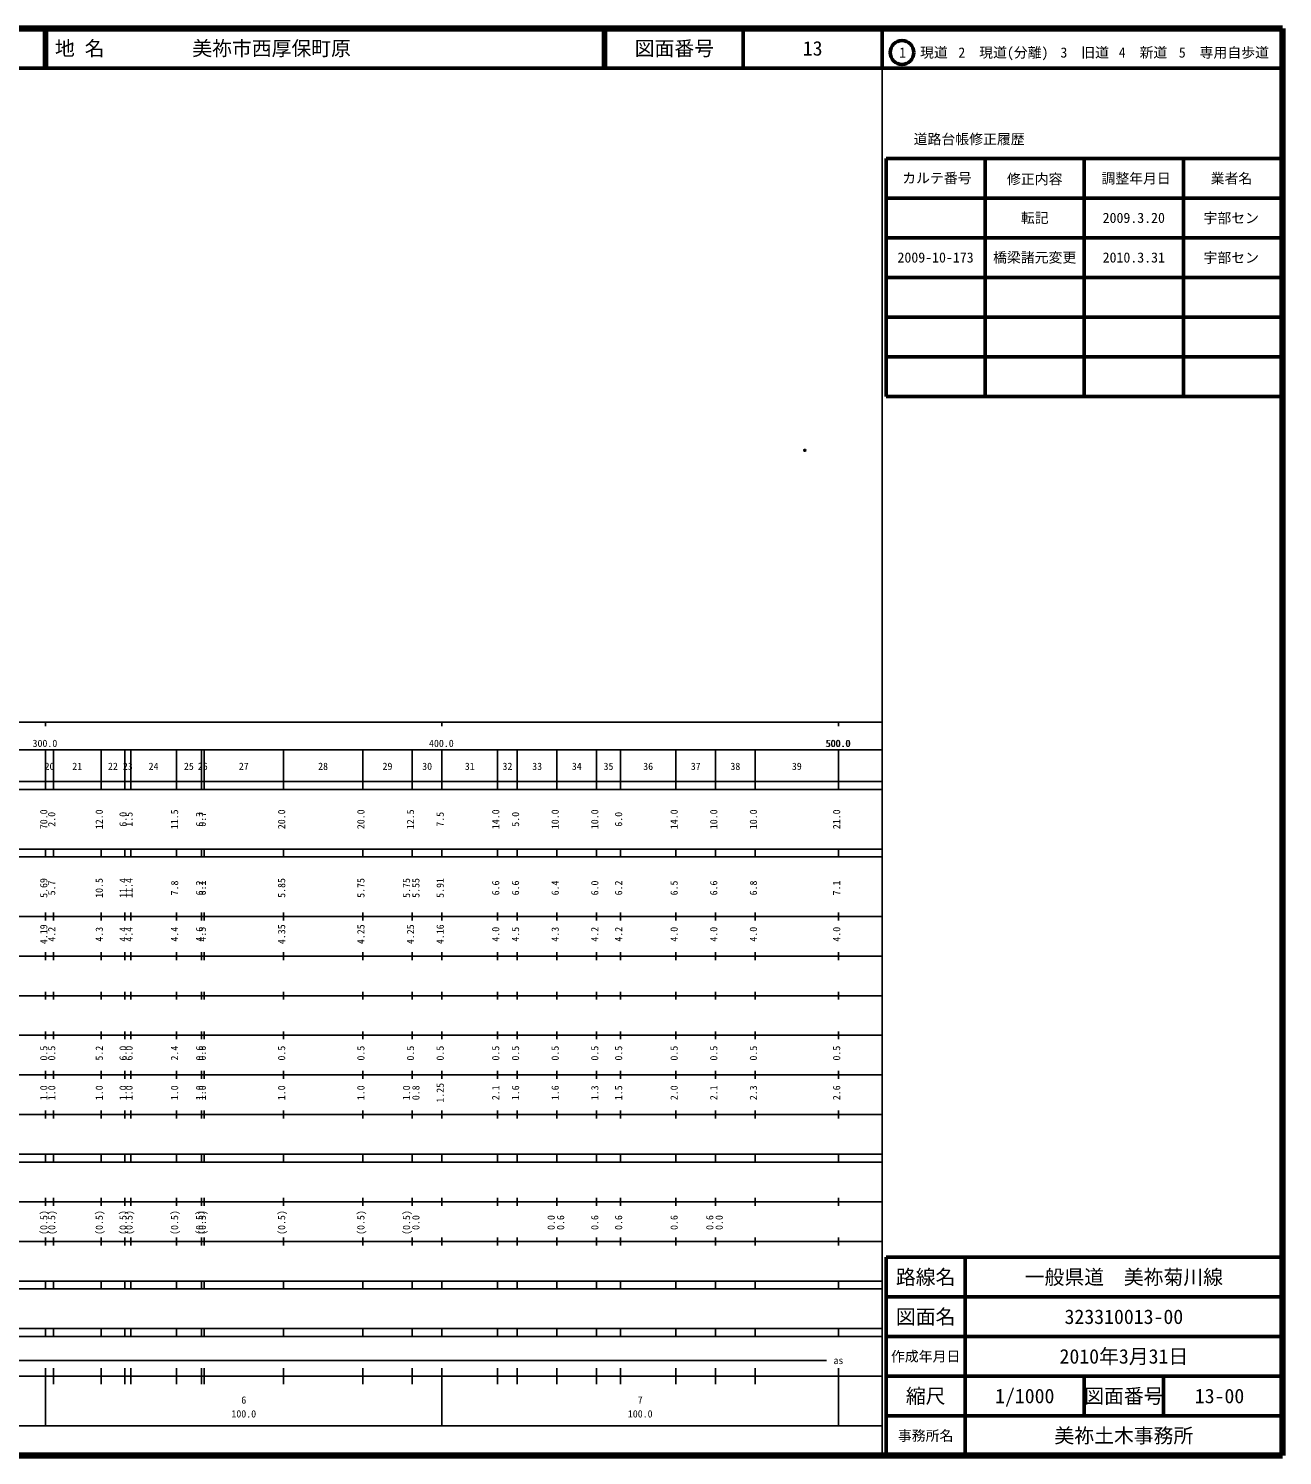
# Model space of a CAD drawing. Units: millimetres on the paper. Extents: x 40 to 680, y 20 to 380.
# Drawn here: x 363.7 to 680, y 20 to 380 of the extents above; entities that cross this region are included whole.
import ezdxf
from ezdxf.enums import TextEntityAlignment as Align

# ---------------------------------------------------------------- set-up
doc = ezdxf.new("R2010")
doc.units = ezdxf.units.MM
doc.header["$PDMODE"] = 32
doc.header["$PDSIZE"] = 0.5
doc.layers.add('S-OTRS', color=6, linetype='Continuous')
doc.layers.add('S-TTL-TXT', color=7, linetype='Continuous')
for name, color, linetype, lineweight in [('S-TTL', 2, 'Continuous', 140), ('S-TTL-BAND', 7, 'Continuous', 25), ('S-TTL-FRAM', 2, 'Continuous', 50), ('S-TTL-LINE', 7, 'Continuous', 50)]:
    doc.layers.add(name, color=color, linetype=linetype, lineweight=lineweight)
doc.styles.add('ＭＳ ゴシック', font='')
doc.styles.get('ＭＳ ゴシック').set_extended_font_data('MS Gothic')

msp = doc.modelspace()

# ---------------------------------------------------------------- linework, layer by layer
at = {"layer": 'S-OTRS'}
msp.add_point((559.493, 273.587), dxfattribs=at)
at = {"layer": 'S-TTL'}
for p, q in [((680, 380), (40, 380)), ((680, 20), (680, 380)), ((40, 20), (680, 20))]:
    msp.add_line(p, q, dxfattribs=at)
at = {"layer": 'S-TTL-BAND'}
for p, q in [((579, 20), (579, 370)), ((40, 205), (579, 205)), ((368, 205), (368, 204)), ((468, 205), (468, 204)), ((568, 205), (568, 204)), ((68, 198), (579, 198)), ((368, 188), (368, 198)), ((370, 188), (370, 198)), ((382, 188), (382, 198)), ((388, 188), (388, 198)), ((389.5, 188), (389.5, 198)), ((401, 188), (401, 198)), ((407.3, 188), (407.3, 198)), ((408, 188), (408, 198)), ((428, 188), (428, 198)), ((448, 188), (448, 198)), ((460.5, 188), (460.5, 198)), ((468, 188), (468, 198)), ((482, 188), (482, 198)), ((487, 188), (487, 198)), ((497, 188), (497, 198)), ((507, 188), (507, 198)), ((513, 188), (513, 198)), ((527, 188), (527, 198)), ((537, 188), (537, 198)), ((547, 188), (547, 198)), ((568, 188), (568, 198)), ((40, 190), (579, 190)), ((40, 188), (579, 188)), ((40, 173), (579, 173)), ((368, 171), (368, 173)), ((370, 171), (370, 173)), ((382, 171), (382, 173)), ((388, 171), (388, 173)), ((389.5, 171), (389.5, 173)), ((401, 171), (401, 173)), ((407.3, 171), (407.3, 173)), ((408, 171), (408, 173)), ((428, 171), (428, 173)), ((448, 171), (448, 173)), ((460.5, 171), (460.5, 173)), ((468, 171), (468, 173)), ((482, 171), (482, 173)), ((487, 171), (487, 173)), ((497, 171), (497, 173)), ((507, 171), (507, 173)), ((513, 171), (513, 173)), ((527, 171), (527, 173)), ((537, 171), (537, 173)), ((547, 171), (547, 173)), ((568, 171), (568, 173)), ((40, 171), (579, 171)), ((40, 156), (579, 156)), ((368, 155), (368, 157)), ((370, 155), (370, 157)), ((382, 155), (382, 157)), ((388, 155), (388, 157)), ((389.5, 155), (389.5, 157)), ((401, 155), (401, 157)), ((407.3, 155), (407.3, 157)), ((408, 155), (408, 157)), ((428, 155), (428, 157)), ((448, 155), (448, 157)), ((460.5, 155), (460.5, 157)), ((468, 155), (468, 157)), ((482, 155), (482, 157)), ((487, 155), (487, 157)), ((497, 155), (497, 157)), ((507, 155), (507, 157)), ((513, 155), (513, 157)), ((527, 155), (527, 157)), ((537, 155), (537, 157)), ((547, 155), (547, 157)), ((568, 155), (568, 157)), ((46, 146), (579, 146)), ((368, 145), (368, 147)), ((370, 145), (370, 147)), ((382, 145), (382, 147)), ((388, 145), (388, 147)), ((389.5, 145), (389.5, 147)), ((401, 145), (401, 147)), ((407.3, 145), (407.3, 147)), ((408, 145), (408, 147)), ((428, 145), (428, 147)), ((448, 145), (448, 147)), ((460.5, 145), (460.5, 147)), ((468, 145), (468, 147)), ((482, 145), (482, 147)), ((487, 145), (487, 147)), ((497, 145), (497, 147)), ((507, 145), (507, 147)), ((513, 145), (513, 147)), ((527, 145), (527, 147)), ((537, 145), (537, 147)), ((547, 145), (547, 147)), ((568, 145), (568, 147)), ((368, 135), (368, 137)), ((370, 135), (370, 137)), ((382, 135), (382, 137)), ((388, 135), (388, 137)), ((389.5, 135), (389.5, 137)), ((401, 135), (401, 137)), ((407.3, 135), (407.3, 137)), ((408, 135), (408, 137)), ((428, 135), (428, 137)), ((448, 135), (448, 137)), ((460.5, 135), (460.5, 137)), ((468, 135), (468, 137)), ((482, 135), (482, 137)), ((487, 135), (487, 137)), ((497, 135), (497, 137)), ((507, 135), (507, 137)), ((513, 135), (513, 137)), ((527, 135), (527, 137)), ((537, 135), (537, 137)), ((547, 135), (547, 137)), ((568, 135), (568, 137)), ((52, 136), (579, 136)), ((46, 126), (579, 126)), ((368, 125), (368, 127)), ((370, 125), (370, 127)), ((382, 125), (382, 127)), ((388, 125), (388, 127)), ((389.5, 125), (389.5, 127)), ((401, 125), (401, 127)), ((407.3, 125), (407.3, 127)), ((408, 125), (408, 127)), ((428, 125), (428, 127)), ((448, 125), (448, 127)), ((460.5, 125), (460.5, 127)), ((468, 125), (468, 127)), ((482, 125), (482, 127)), ((487, 125), (487, 127)), ((497, 125), (497, 127)), ((507, 125), (507, 127)), ((513, 125), (513, 127)), ((527, 125), (527, 127)), ((537, 125), (537, 127)), ((547, 125), (547, 127)), ((568, 125), (568, 127)), ((52, 116), (579, 116)), ((368, 115), (368, 117)), ((370, 115), (370, 117)), ((382, 115), (382, 117)), ((388, 115), (388, 117)), ((389.5, 115), (389.5, 117)), ((401, 115), (401, 117)), ((407.3, 115), (407.3, 117)), ((408, 115), (408, 117)), ((428, 115), (428, 117)), ((448, 115), (448, 117)), ((460.5, 115), (460.5, 117)), ((468, 115), (468, 117)), ((482, 115), (482, 117)), ((487, 115), (487, 117)), ((497, 115), (497, 117)), ((507, 115), (507, 117)), ((513, 115), (513, 117)), ((527, 115), (527, 117)), ((537, 115), (537, 117)), ((547, 115), (547, 117)), ((568, 115), (568, 117)), ((46, 106), (579, 106)), ((368, 105), (368, 107)), ((370, 105), (370, 107)), ((382, 105), (382, 107)), ((388, 105), (388, 107)), ((389.5, 105), (389.5, 107)), ((401, 105), (401, 107)), ((407.3, 105), (407.3, 107)), ((408, 105), (408, 107)), ((428, 105), (428, 107)), ((448, 105), (448, 107)), ((460.5, 105), (460.5, 107)), ((468, 105), (468, 107)), ((482, 105), (482, 107)), ((487, 105), (487, 107)), ((497, 105), (497, 107)), ((507, 105), (507, 107)), ((513, 105), (513, 107)), ((527, 105), (527, 107)), ((537, 105), (537, 107)), ((547, 105), (547, 107)), ((568, 105), (568, 107)), ((40, 96), (579, 96)), ((40, 94), (579, 94)), ((368, 94), (368, 96)), ((370, 94), (370, 96)), ((382, 94), (382, 96)), ((388, 94), (388, 96)), ((389.5, 94), (389.5, 96)), ((401, 94), (401, 96)), ((407.3, 94), (407.3, 96)), ((408, 94), (408, 96)), ((428, 94), (428, 96)), ((448, 94), (448, 96)), ((460.5, 94), (460.5, 96)), ((468, 94), (468, 96)), ((482, 94), (482, 96)), ((487, 94), (487, 96)), ((497, 94), (497, 96)), ((507, 94), (507, 96)), ((513, 94), (513, 96)), ((527, 94), (527, 96)), ((537, 94), (537, 96)), ((547, 94), (547, 96)), ((568, 94), (568, 96)), ((49, 84), (579, 84)), ((368, 83), (368, 85)), ((370, 83), (370, 85)), ((382, 83), (382, 85)), ((388, 83), (388, 85)), ((389.5, 83), (389.5, 85)), ((401, 83), (401, 85)), ((407.3, 83), (407.3, 85)), ((408, 83), (408, 85)), ((428, 83), (428, 85)), ((448, 83), (448, 85)), ((460.5, 83), (460.5, 85)), ((468, 83), (468, 85)), ((482, 83), (482, 85)), ((487, 83), (487, 85)), ((497, 83), (497, 85)), ((507, 83), (507, 85)), ((513, 83), (513, 85)), ((527, 83), (527, 85)), ((537, 83), (537, 85)), ((547, 83), (547, 85)), ((568, 83), (568, 85)), ((40, 74), (579, 74)), ((368, 73), (368, 75)), ((370, 73), (370, 75)), ((382, 73), (382, 75)), ((388, 73), (388, 75)), ((389.5, 73), (389.5, 75)), ((401, 73), (401, 75)), ((407.3, 73), (407.3, 75)), ((408, 73), (408, 75)), ((428, 73), (428, 75)), ((448, 73), (448, 75)), ((460.5, 73), (460.5, 75)), ((468, 73), (468, 75)), ((482, 73), (482, 75)), ((487, 73), (487, 75)), ((497, 73), (497, 75)), ((507, 73), (507, 75)), ((513, 73), (513, 75)), ((527, 73), (527, 75)), ((537, 73), (537, 75)), ((547, 73), (547, 75)), ((568, 73), (568, 75)), ((40, 64), (579, 64)), ((40, 62), (579, 62)), ((368, 62), (368, 64)), ((370, 62), (370, 64)), ((382, 62), (382, 64)), ((388, 62), (388, 64)), ((389.5, 62), (389.5, 64)), ((401, 62), (401, 64)), ((407.3, 62), (407.3, 64)), ((408, 62), (408, 64)), ((428, 62), (428, 64)), ((448, 62), (448, 64)), ((460.5, 62), (460.5, 64)), ((468, 62), (468, 64)), ((482, 62), (482, 64)), ((487, 62), (487, 64)), ((497, 62), (497, 64)), ((507, 62), (507, 64)), ((513, 62), (513, 64)), ((527, 62), (527, 64)), ((537, 62), (537, 64)), ((547, 62), (547, 64)), ((568, 62), (568, 64)), ((40, 52), (579, 52)), ((368, 50), (368, 52)), ((370, 50), (370, 52)), ((382, 50), (382, 52)), ((388, 50), (388, 52)), ((389.5, 50), (389.5, 52)), ((401, 50), (401, 52)), ((407.3, 50), (407.3, 52)), ((408, 50), (408, 52)), ((428, 50), (428, 52)), ((448, 50), (448, 52)), ((460.5, 50), (460.5, 52)), ((468, 50), (468, 52)), ((482, 50), (482, 52)), ((487, 50), (487, 52)), ((497, 50), (497, 52)), ((507, 50), (507, 52)), ((513, 50), (513, 52)), ((527, 50), (527, 52)), ((537, 50), (537, 52)), ((547, 50), (547, 52)), ((568, 50), (568, 52)), ((40, 50), (579, 50)), ((71, 44), (565, 44)), ((40, 40), (579, 40)), ((368, 27.5), (368, 42)), ((370, 38), (370, 42)), ((382, 38), (382, 42)), ((388, 38), (388, 42)), ((389.5, 38), (389.5, 42)), ((401, 38), (401, 42)), ((407.3, 38), (407.3, 42)), ((408, 38), (408, 42)), ((428, 38), (428, 42)), ((448, 38), (448, 42)), ((460.5, 38), (460.5, 42)), ((468, 27.5), (468, 42)), ((482, 38), (482, 42)), ((487, 38), (487, 42)), ((497, 38), (497, 42)), ((507, 38), (507, 42)), ((513, 38), (513, 42)), ((527, 38), (527, 42)), ((537, 38), (537, 42)), ((547, 38), (547, 42)), ((568, 27.5), (568, 42)), ((68, 27.5), (579, 27.5))]:
    msp.add_line(p, q, dxfattribs=at)
at = {"layer": 'S-TTL-FRAM'}
for p, q in [((580, 347.197), (580, 287.197)), ((580, 347.197), (680, 347.197)), ((580, 287.197), (680, 287.197)), ((680, 70), (580, 70)), ((580, 70), (580, 20))]:
    msp.add_line(p, q, dxfattribs=at)
at = {"layer": 'S-TTL-LINE'}
for p, q in [((367.75, 380), (367.75, 370)), ((368.25, 380), (368.25, 370)), ((508.747, 380), (508.747, 370)), ((509.247, 380), (509.247, 370)), ((543.997, 380), (543.997, 370)), ((579, 380), (579, 370)), ((40, 370), (680, 370)), ((605, 347.197), (605, 287.197)), ((630, 347.197), (630, 287.197)), ((655, 347.197), (655, 287.197)), ((580, 337.197), (680, 337.197)), ((580, 327.197), (680, 327.197)), ((580, 317.197), (680, 317.197)), ((580, 307.197), (680, 307.197)), ((580, 297.197), (680, 297.197)), ((600, 70), (600, 20)), ((680, 60), (580, 60)), ((680, 50), (580, 50)), ((680, 40), (580, 40)), ((630, 40), (630, 30)), ((650, 40), (650, 30)), ((680, 30), (580, 30))]:
    msp.add_line(p, q, dxfattribs=at)
msp.add_circle((584.031, 373.958), 3, dxfattribs=at)

# ---------------------------------------------------------------- texts
at = {"layer": 'S-TTL-BAND', "style": 'ＭＳ ゴシック'}
for s, p in [('300.0', (367.844, 198.195)), ('400.0', (467.844, 198.195)), ('500.0', (567.844, 198.195)), ('500.0', (568, 198.195)), ('20', (369, 192.405)), ('21', (376, 192.405)), ('22', (385, 192.405)), ('23', (388.75, 192.405)), ('24', (395.25, 192.405)), ('25', (404.15, 192.405)), ('26', (407.65, 192.405)), ('27', (418, 192.405)), ('28', (438, 192.405)), ('29', (454.25, 192.405)), ('30', (464.25, 192.405)), ('31', (475, 192.405)), ('32', (484.5, 192.405)), ('33', (492, 192.405)), ('34', (502, 192.405)), ('35', (510, 192.405)), ('36', (520, 192.405)), ('37', (532, 192.405)), ('38', (542, 192.405)), ('39', (557.5, 192.405)), ('as', (568, 42.5)), ('6', (418, 32.523)), ('7', (518, 32.523)), ('100.0', (418, 29.033)), ('100.0', (518, 29.033))]:
    msp.add_text(s, height=1.833, dxfattribs=at).set_placement(p, align=Align.BOTTOM_CENTER)
for s, p in [('70.0', (369, 180.5)), ('2.0', (371, 180.5)), ('12.0', (383, 180.5)), ('6.0', (389, 180.5)), ('1.5', (390.5, 180.5)), ('11.5', (402, 180.5)), ('6.3', (408.3, 180.5)), ('0.7', (409, 180.5)), ('20.0', (429, 180.5)), ('20.0', (449, 180.5)), ('12.5', (461.5, 180.5)), ('7.5', (469, 180.5)), ('14.0', (483, 180.5)), ('5.0', (488, 180.5)), ('10.0', (498, 180.5)), ('10.0', (508, 180.5)), ('6.0', (514, 180.5)), ('14.0', (528, 180.5)), ('10.0', (538, 180.5)), ('10.0', (548, 180.5)), ('21.0', (569, 180.5)), ('5.69', (369, 163.174)), ('5.7', (371, 163.174)), ('10.5', (383, 163.174)), ('11.4', (389, 163.174)), ('11.4', (390.5, 163.174)), ('7.8', (402, 163.174)), ('6.2', (408.3, 163.174)), ('6.1', (409, 163.174)), ('5.85', (429, 163.174)), ('5.75', (449, 163.174)), ('5.75', (460.5, 163.174)), ('5.55', (462.87, 163.174)), ('5.91', (469, 163.174)), ('6.6', (483, 163.174)), ('6.6', (488, 163.174)), ('6.4', (498, 163.174)), ('6.0', (508, 163.174)), ('6.2', (514, 163.174)), ('6.5', (528, 163.174)), ('6.6', (538, 163.174)), ('6.8', (548, 163.174)), ('7.1', (569, 163.174)), ('4.19', (369, 151.5)), ('4.2', (371, 151.5)), ('4.3', (383, 151.5)), ('4.4', (389, 151.5)), ('4.4', (390.5, 151.5)), ('4.4', (402, 151.5)), ('4.6', (408.3, 151.5)), ('4.5', (409, 151.5)), ('4.35', (429, 151.5)), ('4.25', (449, 151.5)), ('4.25', (461.5, 151.5)), ('4.16', (469, 151.5)), ('4.0', (483, 151.5)), ('4.5', (488, 151.5)), ('4.3', (498, 151.5)), ('4.2', (508, 151.5)), ('4.2', (514, 151.5)), ('4.0', (528, 151.5)), ('4.0', (538, 151.5)), ('4.0', (548, 151.5)), ('4.0', (569, 151.5)), ('0.5', (369, 121.5)), ('0.5', (371, 121.5)), ('5.2', (383, 121.5)), ('6.0', (389, 121.5)), ('6.0', (390.5, 121.5)), ('2.4', (402, 121.5)), ('0.6', (408.3, 121.5)), ('0.6', (409, 121.5)), ('0.5', (429, 121.5)), ('0.5', (449, 121.5)), ('0.5', (461.5, 121.5)), ('0.5', (469, 121.5)), ('0.5', (483, 121.5)), ('0.5', (488, 121.5)), ('0.5', (498, 121.5)), ('0.5', (508, 121.5)), ('0.5', (514, 121.5)), ('0.5', (528, 121.5)), ('0.5', (538, 121.5)), ('0.5', (548, 121.5)), ('0.5', (569, 121.5)), ('1.0', (369, 111.5)), ('1.0', (371, 111.5)), ('1.0', (383, 111.5)), ('1.0', (389, 111.5)), ('1.0', (390.5, 111.5)), ('1.0', (402, 111.5)), ('1.0', (408.3, 111.5)), ('1.0', (409, 111.5)), ('1.0', (429, 111.5)), ('1.0', (449, 111.5)), ('1.0', (460.5, 111.5)), ('0.8', (462.87, 111.5)), ('1.25', (469, 111.5)), ('2.1', (483, 111.5)), ('1.6', (488, 111.5)), ('1.6', (498, 111.5)), ('1.3', (508, 111.5)), ('1.5', (514, 111.5)), ('2.0', (528, 111.5)), ('2.1', (538, 111.5)), ('2.3', (548, 111.5)), ('2.6', (569, 111.5)), ('(0.5)', (369, 78.764)), ('(0.5)', (371, 78.764)), ('(0.5)', (383, 78.764)), ('(0.5)', (389, 78.764)), ('(0.5)', (390.5, 78.764)), ('(0.5)', (402, 78.764)), ('(0.5)', (408.3, 78.764)), ('(0.5)', (409, 78.764)), ('(0.5)', (429, 78.764)), ('(0.5)', (449, 78.764)), ('(0.5)', (460.5, 78.764)), ('0.0', (462.87, 78.764)), ('0.0', (497, 78.764)), ('0.6', (499.37, 78.764)), ('0.6', (508, 78.764)), ('0.6', (514, 78.764)), ('0.6', (528, 78.764)), ('0.6', (537, 78.764)), ('0.0', (539.37, 78.764))]:
    msp.add_text(s, height=1.833, rotation=90, dxfattribs=at).set_placement(p, align=Align.BOTTOM_CENTER)
at = {"layer": 'S-TTL-TXT', "style": 'ＭＳ ゴシック'}
for s, p in [('地 名', (370.38, 375)), ('美祢市西厚保町原', (405.024, 375))]:
    msp.add_text(s, height=3.666, dxfattribs=at).set_placement(p, align=Align.MIDDLE_LEFT)
for s, height, p in [('図面番号', 3.666, (526.622, 375)), ('13', 3.666, (561.497, 375)), ('1\u3000現道', 2.566, (589.448, 373.958)), ('2\u3000現道(分離)', 2.566, (609.619, 373.958)), ('3\u3000旧道', 2.566, (630.121, 373.958)), ('4\u3000新道', 2.566, (644.824, 373.958)), ('5\u3000専用自歩道', 2.566, (665.228, 373.958)), ('道路台帳修正履歴', 2.566, (600.968, 352.113)), ('カルテ番号', 2.566, (592.839, 342.277)), ('修正内容', 2.566, (617.509, 342.023)), ('調整年月日', 2.566, (643.089, 342.197)), ('業者名', 2.566, (667.134, 342.197)), ('転記', 2.566, (617.5, 332.245)), ('2009.3.20', 2.566, (642.5, 332.245)), ('宇部セン', 2.566, (667.077, 332.189)), ('2009-10-173', 2.566, (592.5, 322.245)), ('橋梁諸元変更', 2.566, (617.5, 322.245)), ('2010.3.31', 2.566, (642.5, 322.245)), ('宇部セン', 2.566, (667.077, 322.189)), ('路線名', 3.666, (590, 65)), ('路線名', 3.666, (590, 65)), ('一般県道\u3000美祢菊川線', 3.666, (640, 65)), ('図面名', 3.666, (590, 55)), ('図面名', 3.666, (590, 55)), ('323310013-00', 3.666, (640, 55)), ('2010年3月31日', 3.666, (640, 45)), ('作成年月日', 2.566, (590, 45)), ('作成年月日', 2.566, (590, 45)), ('縮尺', 3.666, (590, 35)), ('縮尺', 3.666, (590, 35)), ('1/1000', 3.666, (615, 35)), ('図面番号', 3.666, (640, 35)), ('図面番号', 3.666, (640, 35)), ('13-00', 3.666, (664.125, 35)), ('事務所名', 2.566, (590, 25)), ('事務所名', 2.566, (590, 25)), ('美祢土木事務所', 3.666, (640, 25))]:
    msp.add_text(s, height=height, dxfattribs=at).set_placement(p, align=Align.MIDDLE_CENTER)

doc.saveas('drawing.dxf')
